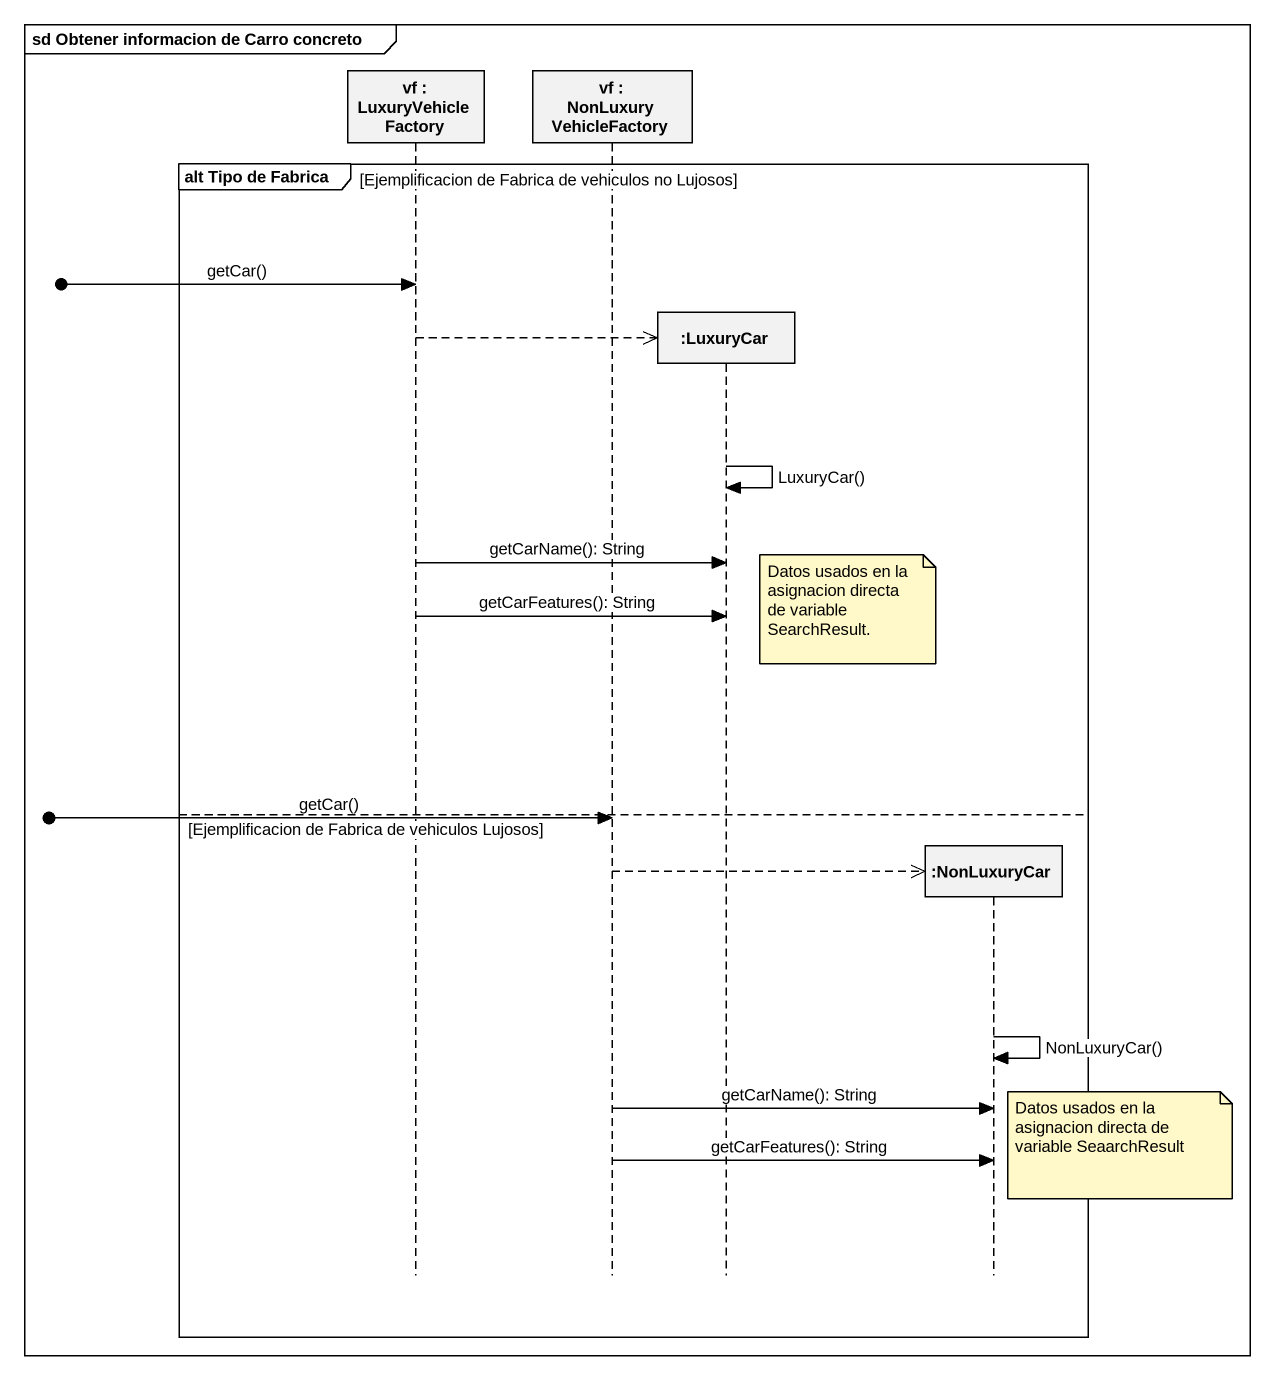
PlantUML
@startuml
mainframe sd Obtener informacion de Carro concreto
hide footbox
participant "vf : LuxuryVehicleFactory" as vf
participant "vf : NonLuxuryVehicleFactory" as vf_2
participant ":LuxuryCar" as LuxuryCar
participant ":NonLuxuryCar" as NonLuxuryCar

group alt Tipo de Fabrica [Ejemplificacion de Fabrica de vehiculos no Lujosos]
  [o-> vf : getCar()
  vf -->> LuxuryCar **
  LuxuryCar -> LuxuryCar : LuxuryCar()
  vf -> LuxuryCar : getCarName(): String
  note right of LuxuryCar : Datos usados en la asignacion directa de variable SearchResult.
  vf -> LuxuryCar : getCarFeatures(): String
else Ejemplificacion de Fabrica de vehiculos Lujosos
  [o-> vf_2 : getCar()
  vf_2 -->> NonLuxuryCar **
  NonLuxuryCar -> NonLuxuryCar : NonLuxuryCar()
  vf_2 -> NonLuxuryCar : getCarName(): String
  note right of NonLuxuryCar : Datos usados en la asignacion directa de variable SeaarchResult
  vf_2 -> NonLuxuryCar : getCarFeatures(): String
end
@enduml
